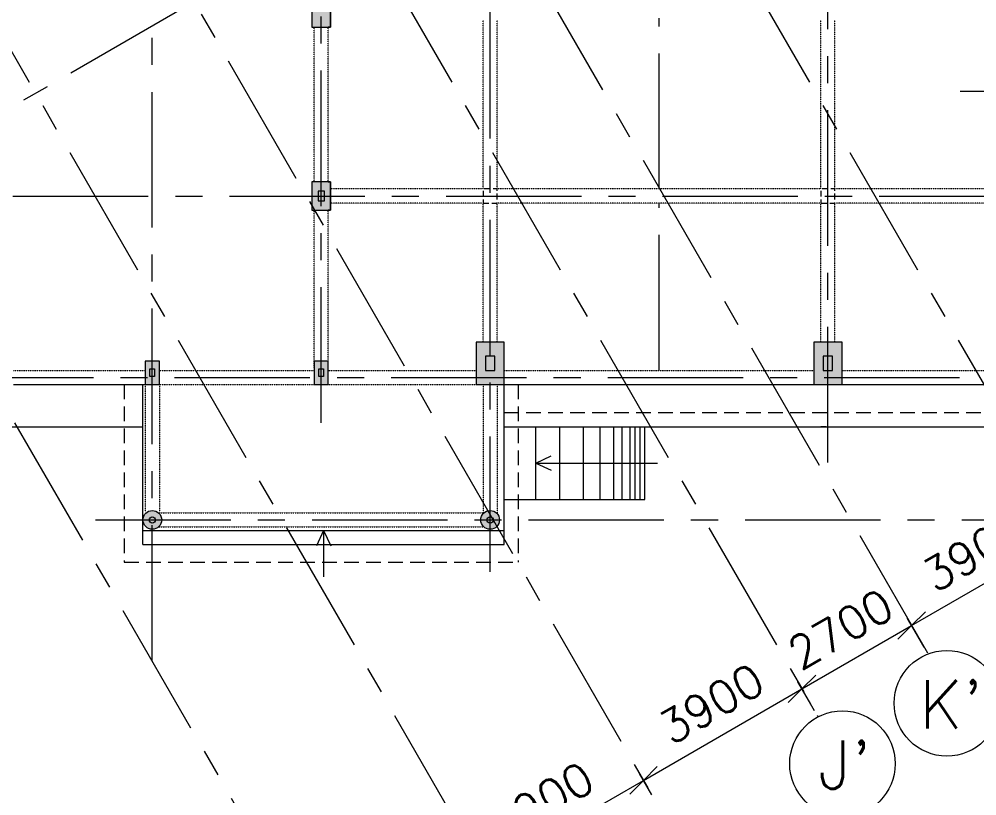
# Model space of a CAD drawing. Header units: millimetres. Extents: x 340192 to 549303, y -616317 to -538642.
# Drawn here: x 540848 to 543059, y -589381 to -587588 of the extents above; entities that cross this region are included whole.
import ezdxf
from ezdxf.enums import TextEntityAlignment as Align
from ezdxf.lldxf.tags import DXFTag

# ---------------------------------------------------------------- set-up
doc = ezdxf.new("R2010")
doc.units = ezdxf.units.MM
doc.header["$LTSCALE"] = 250
doc.header["$MEASUREMENT"] = 0
for name, pattern in [('( Center )', [2, 1.25, -0.25, 0.25, -0.25]), ('__HIDDEN__0', [375, 250, -125]), ('__HIDDEN__2', [375, 250, -125]), ('HIDDEN', [375, 250, -125]), ('HIDDENX2', [0.75, 0.5, -0.25])]:
    doc.linetypes.add(name, pattern=pattern)
doc.layers.get('DEFPOINTS').update_dxf_attribs({"lineweight": 0})
for name, color, linetype, lineweight in [('AR-GREENARY', 3, 'Continuous', 0), ('AR-PLTH-PROTCN', 5, 'Continuous', 0), ('AR-PROJ-ABV', 4, 'HIDDENX2', 0), ('CV-AB-CJ', 2, 'Continuous', 0), ('CV-CB-BEAM', 7, 'Continuous', 0), ('CV-CB-CIVIL', 70, 'Continuous', 0), ('CV-CB-COLUMN', 3, 'Continuous', 0), ('CV-CB-SHADE', 25, 'Continuous', 0), ('CV-GRID_LINE', 8, 'CENTER', 0), ('CV-GRID_NO', 6, 'Continuous', 0), ('CV-MISC', 3, 'Continuous', 0)]:
    doc.layers.add(name, color=color, linetype=linetype, lineweight=lineweight)
doc.styles.add('ROMANS_0', font='romans.shx')
doc.styles.add('Style-romans', font='romans.shx')
tags = doc.linetypes.add('CENTER', pattern=[2, 1.25, -0.25, 0.25, -0.25]).pattern_tags.tags
tags[10:11] = [DXFTag(74, 4), DXFTag(75, 0), DXFTag(340, '0'), DXFTag(46, 1.0), DXFTag(50, 0.0), DXFTag(44, 0.0), DXFTag(45, 0.0)]
tags[8:9] = [DXFTag(74, 4), DXFTag(75, 0), DXFTag(340, '0'), DXFTag(46, 1.0), DXFTag(50, 0.0), DXFTag(44, 0.0), DXFTag(45, 0.0)]
tags[6:7] = [DXFTag(74, 4), DXFTag(75, 0), DXFTag(340, '0'), DXFTag(46, 1.0), DXFTag(50, 0.0), DXFTag(44, 0.0), DXFTag(45, 0.0)]
tags[4:5] = [DXFTag(74, 4), DXFTag(75, 0), DXFTag(340, '0'), DXFTag(46, 1.0), DXFTag(50, 0.0), DXFTag(44, 0.0), DXFTag(45, 0.0)]
doc.dimstyles.new('.15', dxfattribs={"dimtxt": 75, "dimasz": 0.00015, "dimexe": 18.75, "dimexo": 18.75, "dimgap": 37.5, "dimtad": 1, "dimdec": 0, "dimlfac": 9.227778, "dimzin": 0, "dimdsep": 46, "dimtxsty": 'ROMANS_0', "dimblk": 'TICK', "dimcen": 60, "dimclrd": 2, "dimclre": 2, "dimclrt": 3, "dimadec": 0, "dimazin": 0, "dimtfac": 1, "dimtdec": 0, "dimtofl": 0, "dimtmove": 0, "dimatfit": 3, "dimldrblk": 'TICK', "dimfxl": 1, "dimtolj": 1, "dimtzin": 0, "dimlwd": -1, "dimlwe": -1, "dimarcsym": 0})

# ---------------------------------------------------------------- blocks, each defined once
blk = doc.blocks.new('TICK')
at = {"color": 3}
blk.add_line((-289777.747, -77645.713), (0, 0), dxfattribs=at)
blk = doc.blocks.new('*D41')
at = {"layer": 'CV-CB-SHADE', "color": 2, "transparency": 16777216}
for p, q in [((542308.4, -589378.6), (542279.7, -589328.9)), ((541942.5, -589589.8), (541913.8, -589540.2))]:
    blk.add_line(p, q, dxfattribs=at)
at = {"layer": 'CV-CB-SHADE', "color": 0, "transparency": 16777216}
blk.add_line((541923.2, -589556.4), (542289.1, -589345.2), dxfattribs=at)
at = {"layer": 'DEFPOINTS', "color": 0, "transparency": 16777216}
for p in [(542289.1, -589345.2), (542317.8, -589394.8), (541951.9, -589606.1)]:
    blk.add_point(p, dxfattribs=at)
at = {"layer": 'CV-CB-SHADE', "color": 0, "transparency": 16777216, "xscale": 0.00015, "yscale": 0.00015, "zscale": 0.00015}
for p, rotation in [((542289.1, -589345.2), 29.99999999830986), ((541923.2, -589556.4), 209.9999999983098)]:
    blk.add_blockref('TICK', p, dxfattribs=dict(at, rotation=rotation))
at = {"layer": 'CV-CB-SHADE', "color": 3, "transparency": 16777216, "insert": (542052.7, -589395), "char_height": 75, "attachment_point": 5, "rotation": 30, "style": 'ROMANS_0'}
blk.add_mtext('\\A1;3900', dxfattribs=at)
blk = doc.blocks.new('*D42')
at = {"layer": 'CV-CB-SHADE', "color": 2, "transparency": 16777216}
for p, q in [((542675.3, -589169.1), (542645.6, -589117.7)), ((542308.4, -589378.6), (542279.7, -589328.9))]:
    blk.add_line(p, q, dxfattribs=at)
at = {"layer": 'CV-CB-SHADE', "color": 0, "transparency": 16777216}
blk.add_line((542289.1, -589345.2), (542655, -589133.9), dxfattribs=at)
at = {"layer": 'DEFPOINTS', "color": 0, "transparency": 16777216}
for p in [(542655, -589133.9), (542684.7, -589185.3), (542317.8, -589394.8)]:
    blk.add_point(p, dxfattribs=at)
at = {"layer": 'CV-CB-SHADE', "color": 0, "transparency": 16777216, "xscale": 0.00015, "yscale": 0.00015, "zscale": 0.00015}
for p, rotation in [((542655, -589133.9), 29.99999999830986), ((542289.1, -589345.2), 209.9999999983098)]:
    blk.add_blockref('TICK', p, dxfattribs=dict(at, rotation=rotation))
at = {"layer": 'CV-CB-SHADE', "color": 3, "transparency": 16777216, "insert": (542445.8, -589168.1), "char_height": 75, "attachment_point": 5, "rotation": 30, "style": 'ROMANS_0'}
blk.add_mtext('\\A1;3900', dxfattribs=at)
blk = doc.blocks.new('*D43')
at = {"layer": 'CV-CB-SHADE', "color": 2, "transparency": 16777216}
for p, q in [((542937.4, -589038.1), (542898.9, -588971.4)), ((542684.1, -589184.3), (542645.6, -589117.7))]:
    blk.add_line(p, q, dxfattribs=at)
at = {"layer": 'CV-CB-SHADE', "color": 0, "transparency": 16777216}
blk.add_line((542655, -589133.9), (542908.3, -588987.7), dxfattribs=at)
at = {"layer": 'DEFPOINTS', "color": 0, "transparency": 16777216}
for p in [(542908.3, -588987.7), (542946.8, -589054.3), (542693.5, -589200.6)]:
    blk.add_point(p, dxfattribs=at)
at = {"layer": 'CV-CB-SHADE', "color": 0, "transparency": 16777216, "xscale": 0.00015, "yscale": 0.00015, "zscale": 0.00015}
for p, rotation in [((542908.3, -588987.7), 29.99999999830986), ((542655, -589133.9), 209.9999999983098)]:
    blk.add_blockref('TICK', p, dxfattribs=dict(at, rotation=rotation))
at = {"layer": 'CV-CB-SHADE', "color": 3, "transparency": 16777216, "insert": (542744.2, -588995.8), "char_height": 75, "attachment_point": 5, "rotation": 30, "style": 'ROMANS_0'}
blk.add_mtext('\\A1;2700', dxfattribs=at)
blk = doc.blocks.new('*D44')
at = {"layer": 'CV-CB-SHADE', "color": 2, "transparency": 16777216}
for p, q in [((543293, -588809), (543264.8, -588760.2)), ((542908.3, -588987.7), (543274.2, -588776.4)), ((542927.1, -589020.2), (542898.9, -588971.4))]:
    blk.add_line(p, q, dxfattribs=at)
at = {"layer": 'DEFPOINTS', "color": 0, "transparency": 16777216}
for p in [(543274.2, -588776.4), (543302.4, -588825.2), (542936.5, -589036.4)]:
    blk.add_point(p, dxfattribs=at)
at = {"layer": 'CV-CB-SHADE', "color": 2, "transparency": 16777216, "xscale": 0.00015, "yscale": 0.00015, "zscale": 0.00015}
for p, rotation in [((543274.2, -588776.4), 30.00000000000112), ((542908.3, -588987.7), 210.0000000000011)]:
    blk.add_blockref('TICK', p, dxfattribs=dict(at, rotation=rotation))
at = {"layer": 'CV-CB-SHADE', "color": 3, "transparency": 16777216, "insert": (543054.9, -588816.4), "char_height": 75, "attachment_point": 5, "rotation": 30, "style": 'ROMANS_0'}
blk.add_mtext('\\A1;3900', dxfattribs=at)

msp = doc.modelspace()

# ---------------------------------------------------------------- hatches: boundary and pattern name
at = {"layer": 'CV-CB-SHADE', "ltscale": 0.108333, "extrusion": (0, 0, -1)}
for points in [[(-541566.76, -587606.46), (-541566.76, -587541.46), (-541523.43, -587541.46), (-541523.43, -587606.46)], [(-541566.76, -588028.96), (-541566.76, -587963.96), (-541523.43, -587963.96), (-541523.43, -588028.96)], [(-541967.59, -588431.41), (-541967.59, -588333.91), (-541902.59, -588333.91), (-541902.59, -588431.41)], [(-541967.59, -588431.41), (-541967.59, -588333.91), (-541902.59, -588333.91), (-541902.59, -588431.41)], [(-542747.59, -588431.41), (-542747.59, -588333.91), (-542682.59, -588333.91), (-542682.59, -588431.41)], [(-542747.59, -588431.41), (-542747.59, -588333.91), (-542682.59, -588333.91), (-542682.59, -588431.41)], [(-541171.34, -588431.41), (-541171.34, -588377.25), (-541138.84, -588377.25), (-541138.84, -588431.41)], [(-541561.34, -588431.41), (-541561.34, -588377.25), (-541528.84, -588377.25), (-541528.84, -588431.41)]]:
    msp.add_hatch(color=25, dxfattribs=at).paths.add_polyline_path(points)
at = {"layer": 'CV-CB-SHADE', "linetype": 'Continuous', "ltscale": 0.000108333}
h = msp.add_hatch(color=256, dxfattribs=at)
edge = h.paths.add_edge_path()
edge.add_arc((541155.09, -588743.96), 21.67, 0, 360)
at = {"layer": 'CV-CB-SHADE', "ltscale": 0.000135417}
for points in [[(541176.76, -588743.96, 1), (541133.43, -588743.96, 1)], [(541956.76, -588743.96, 1), (541913.43, -588743.96, 1)]]:
    msp.add_hatch(color=25, dxfattribs=at).paths.add_polyline_path(points)

# ---------------------------------------------------------------- linework, layer by layer
at = {"layer": 'AR-GREENARY', "ltscale": 0.000108333}
msp.add_line((542711.3, -588528.91, -232618.36), (542698.84, -588528.91, -232618.36), dxfattribs=at)
at = {"layer": 'AR-PLTH-PROTCN', "color": 21, "ltscale": 0.000108333}
for p, q in [((540710.89, -588528.91, -232618.36), (541133.43, -588528.91, -232618.36)), ((542292.59, -588528.91, -232618.36), (543212.89, -588528.91, -232618.36))]:
    msp.add_line(p, q, dxfattribs=at)
at = {"layer": 'AR-PROJ-ABV', "linetype": '__HIDDEN__2', "ltscale": 0.000541667}
for p, q in [((541090.09, -588431.41, -232618.36), (541090.09, -588841.46, -232618.36)), ((542000.09, -588431.41, -232618.36), (542000.09, -588841.46, -232618.36)), ((541967.59, -588496.41, -232618.36), (543121.34, -588496.41, -232618.36)), ((541090.09, -588841.46, -232618.36), (542000.09, -588841.46, -232618.36))]:
    msp.add_line(p, q, dxfattribs=at)
at = {"layer": 'CV-AB-CJ', "color": 2, "ltscale": 0.000135417}
for centre in [(541155.09, -588743.96, -232618.36), (541935.09, -588743.96, -232618.36)]:
    msp.add_circle(centre, 7.22, dxfattribs=at)
msp.add_3dface([(541552.32, -587985.62, -232618.36), (541537.87, -587985.62, -232618.36), (541537.87, -588007.29, -232618.36), (541552.32, -588007.29, -232618.36)], dxfattribs=at)
at = {"layer": 'CV-AB-CJ', "color": 2, "ltscale": 0.108333}
for points in [[(541945.93, -588366.41, -232618.36), (541924.26, -588366.41, -232618.36), (541924.26, -588398.91, -232618.36), (541945.93, -588398.91, -232618.36)], [(542725.93, -588366.41, -232618.36), (542704.26, -588366.41, -232618.36), (542704.26, -588398.91, -232618.36), (542725.93, -588398.91, -232618.36)], [(541149.68, -588395.29, -232618.36), (541160.51, -588395.29, -232618.36), (541160.51, -588413.38, -232618.36), (541149.68, -588413.38, -232618.36)], [(541539.68, -588395.29, -232618.36), (541550.51, -588395.29, -232618.36), (541550.51, -588413.38, -232618.36), (541539.68, -588413.38, -232618.36)]]:
    msp.add_3dface(points, dxfattribs=at)
at = {"layer": 'CV-CB-BEAM', "linetype": 'HIDDEN', "ltscale": 4.33333e-07}
for p, q in [((541918.84, -587980.21, -232618.36), (541918.84, -587590.21, -232618.36)), ((541951.34, -587980.21, -232618.36), (541951.34, -587590.21, -232618.36)), ((542698.84, -587980.21, -232618.36), (542698.84, -587590.21, -232618.36)), ((542731.34, -587980.21, -232618.36), (542731.34, -587590.21, -232618.36)), ((541528.84, -587963.96, -232618.36), (541528.84, -587606.46, -232618.36)), ((541561.34, -587963.96, -232618.36), (541561.34, -587606.46, -232618.36)), ((541918.84, -587980.21, -232618.36), (541566.76, -587980.21, -232618.36)), ((542698.84, -587980.21, -232618.36), (541951.34, -587980.21, -232618.36)), ((543083.43, -587980.21, -232618.36), (542731.34, -587980.21, -232618.36)), ((541918.84, -588012.71, -232618.36), (541566.76, -588012.71, -232618.36)), ((541918.84, -588333.91, -232618.36), (541918.84, -588012.71, -232618.36)), ((542698.84, -588012.71, -232618.36), (541951.34, -588012.71, -232618.36)), ((541951.34, -588333.91, -232618.36), (541951.34, -588012.71, -232618.36)), ((542698.84, -588333.91, -232618.36), (542698.84, -588012.71, -232618.36)), ((543083.43, -588012.71, -232618.36), (542731.34, -588012.71, -232618.36)), ((542731.34, -588333.91, -232618.36), (542731.34, -588012.71, -232618.36)), ((541528.84, -588391.87, -232618.36), (541528.84, -588028.96, -232618.36)), ((541561.34, -588391.87, -232618.36), (541561.34, -588028.96, -232618.36)), ((540834.75, -588398.91, -232618.36), (541138.84, -588398.91, -232618.36)), ((541171.34, -588398.91, -232618.36), (541528.84, -588398.91, -232618.36)), ((541561.34, -588398.91, -232618.36), (541902.59, -588398.91, -232618.36)), ((541967.59, -588398.91, -232618.36), (542682.59, -588398.91, -232618.36)), ((542747.59, -588398.91, -232618.36), (543088.84, -588398.91, -232618.36)), ((541138.84, -588431.41, -232618.36), (541138.84, -588726.23, -232618.36)), ((541171.34, -588431.41, -232618.36), (541171.34, -588726.23, -232618.36)), ((541171.34, -588431.41, -232618.36), (541528.84, -588431.41, -232618.36)), ((541561.34, -588431.41, -232618.36), (541902.59, -588431.41, -232618.36)), ((541918.84, -588431.41, -232618.36), (541918.84, -588727.71, -232618.36)), ((541951.34, -588431.41, -232618.36), (541951.34, -588729.63, -232618.36)), ((541169.43, -588727.71, -232618.36), (541918.84, -588727.71, -232618.36)), ((541169.43, -588760.21, -232618.36), (541920.76, -588760.21, -232618.36))]:
    msp.add_line(p, q, dxfattribs=at)
at = {"layer": 'CV-CB-BEAM', "linetype": 'Continuous', "ltscale": 0.000108333}
for p, q in [((540834.75, -588431.41, -232618.36), (541138.84, -588431.41, -232618.36)), ((541967.59, -588431.41, -232618.36), (542682.59, -588431.41, -232618.36)), ((542747.59, -588431.41, -232618.36), (543088.84, -588431.41, -232618.36))]:
    msp.add_line(p, q, dxfattribs=at)
at = {"layer": 'CV-CB-CIVIL', "ltscale": 0.000108333}
for p, q in [((541133.43, -588800.83, -232618.36), (541133.43, -588431.41, -232618.36)), ((541967.59, -588800.83, -232618.36), (541967.59, -588431.41, -232618.36)), ((542292.59, -588696.83, -232618.36), (542292.59, -588528.91, -232618.36)), ((541133.43, -588768.33, -232618.36), (541967.59, -588768.33, -232618.36)), ((541133.43, -588800.83, -232618.36), (541967.59, -588800.83, -232618.36))]:
    msp.add_line(p, q, dxfattribs=at)
at = {"layer": 'CV-CB-CIVIL', "linetype": 'Continuous', "ltscale": 0.000108333}
for p, q in [((541967.59, -588528.91, -232618.36), (542292.59, -588528.91, -232618.36)), ((541967.59, -588696.83, -232618.36), (542292.59, -588696.83, -232618.36))]:
    msp.add_line(p, q, dxfattribs=at)
at = {"layer": 'CV-CB-CIVIL', "color": 2, "ltscale": 0.000108333}
for p, q in [((542040.67, -588696.83, -232618.36), (542040.67, -588528.91, -232618.36)), ((542095.68, -588696.83, -232618.36), (542095.68, -588528.91, -232618.36)), ((542150.68, -588696.83, -232618.36), (542150.68, -588528.91, -232618.36)), ((542189.3, -588696.83, -232618.36), (542189.3, -588528.91, -232618.36)), ((542220.51, -588696.83, -232618.36), (542220.51, -588528.91, -232618.36)), ((542239.64, -588696.83, -232618.36), (542239.64, -588528.91, -232618.36)), ((542258.76, -588696.83, -232618.36), (542258.76, -588528.91, -232618.36)), ((542269.99, -588696.83, -232618.36), (542269.99, -588528.91, -232618.36)), ((542281.29, -588696.83, -232618.36), (542281.29, -588528.91, -232618.36))]:
    msp.add_line(p, q, dxfattribs=at)
at = {"layer": 'CV-CB-COLUMN', "color": 3, "ltscale": 0.000135417, "elevation": -232618.36, "flags": 128}
for points in [[(541561.34, -587541.46), (541566.76, -587541.46), (541566.76, -587606.46), (541561.34, -587606.46)], [(541561.34, -587963.96), (541566.76, -587963.96), (541566.76, -588028.96), (541561.34, -588028.96)], [(542682.59, -588395.12), (542682.59, -588431.41), (542747.59, -588431.41), (542747.59, -588395.12)]]:
    msp.add_lwpolyline(points, dxfattribs=at)
at = {"layer": 'CV-CB-COLUMN', "linetype": 'Continuous', "ltscale": 0.000108333}
for centre in [(541155.09, -588743.96, -232618.36), (541935.09, -588743.96, -232618.36)]:
    msp.add_circle(centre, 21.67, dxfattribs=at)
at = {"layer": 'CV-CB-COLUMN', "color": 3, "ltscale": 0.000135417}
for centre in [(541155.09, -588743.96, -232618.36), (541935.09, -588743.96, -232618.36)]:
    msp.add_circle(centre, 21.67, dxfattribs=at)
for points in [[(541566.76, -587541.46, -232618.36), (541523.43, -587541.46, -232618.36), (541523.43, -587606.46, -232618.36), (541566.76, -587606.46, -232618.36)], [(541566.76, -587963.96, -232618.36), (541523.43, -587963.96, -232618.36), (541523.43, -588028.96, -232618.36), (541566.76, -588028.96, -232618.36)], [(541967.59, -588333.91, -232618.36), (541902.59, -588333.91, -232618.36), (541902.59, -588431.41, -232618.36), (541967.59, -588431.41, -232618.36)], [(542747.59, -588333.91, -232618.36), (542682.59, -588333.91, -232618.36), (542682.59, -588431.41, -232618.36), (542747.59, -588431.41, -232618.36)], [(541171.34, -588377.25, -232618.36), (541138.84, -588377.25, -232618.36), (541138.84, -588431.41, -232618.36), (541171.34, -588431.41, -232618.36)], [(541561.34, -588377.25, -232618.36), (541528.84, -588377.25, -232618.36), (541528.84, -588431.41, -232618.36), (541561.34, -588431.41, -232618.36)]]:
    msp.add_3dface(points, dxfattribs=at)
at = {"layer": 'CV-CB-COLUMN', "linetype": '__HIDDEN__0', "ltscale": 0.000216667}
for points in [[(541918.84, -588012.71, -232618.36), (541951.34, -588012.71, -232618.36), (541951.34, -587980.21, -232618.36), (541918.84, -587980.21, -232618.36)], [(542698.84, -588012.71, -232618.36), (542731.34, -588012.71, -232618.36), (542731.34, -587980.21, -232618.36), (542698.84, -587980.21, -232618.36)]]:
    msp.add_3dface(points, dxfattribs=at)
at = {"layer": 'CV-GRID_LINE', "linetype": '( Center )'}
for p, q in [((541155.09, -589068.96, -232618.36), (541155.09, -581620.74, -232618.36)), ((541545.09, -588519.68, -232618.36), (541545.09, -581620.74, -232618.36)), ((541935.09, -588863.98, -232618.36), (541935.09, -581620.74, -232618.36)), ((542715.09, -588611.12, -232618.36), (542715.09, -581620.74, -232618.36)), ((540080.44, -585519.67, -232618.36), (542326.4, -589409.78, -232618.36)), ((539714.54, -585730.92, -232618.36), (541960.5, -589621.03, -232618.36)), ((540690.27, -585730.92, -232618.36), (542692.29, -589198.53, -232618.36)), ((541515.88, -585730.92, -232618.36), (543311.5, -588841.03, -232618.36)), ((541038.49, -585749.06, -232618.36), (542945.61, -589052.28, -232618.36)), ((540533.9, -587962.26, -232618.36), (541237.41, -587556.09, -232618.36)), ((542325.09, -587980.21, -232618.36), (542325.09, -587586.41, -232618.36)), ((540337.26, -587654.18, -232618.36), (541594.74, -589832.2, -232618.36)), ((546957.91, -587755.41, -232618.36), (543004.91, -587755.41, -232618.36)), ((540333.24, -587996.46, -232618.36), (546957.91, -587996.46, -232618.36)), ((542325.09, -588398.91, -232618.36), (542325.09, -588012.71, -232618.36)), ((540706.66, -588415.16, -232618.36), (546957.91, -588415.16, -232618.36)), ((541023.85, -588743.96, -232618.36), (546957.91, -588743.96, -232618.36))]:
    msp.add_line(p, q, dxfattribs=at)
at = {"layer": 'CV-GRID_NO', "ltscale": 0.000216667}
for centre in [(542989.74, -589167.1, -232618.36), (542748.64, -589306.6, -232618.36)]:
    msp.add_circle(centre, 121.88, dxfattribs=at)
at = {"layer": 'CV-MISC', "ltscale": 0.000180556}
for p, q in [((542040.67, -588612.87, -232618.36), (542076.12, -588596.35, -232618.36)), ((542040.67, -588612.87, -232618.36), (542321.2, -588612.87, -232618.36)), ((542040.67, -588612.87, -232618.36), (542076.12, -588629.39, -232618.36)), ((541550.51, -588768.33, -232618.36), (541533.99, -588803.78, -232618.36)), ((541550.51, -588768.33, -232618.36), (541550.51, -588875.4, -232618.36)), ((541550.51, -588768.33, -232618.36), (541567.03, -588803.78, -232618.36))]:
    msp.add_line(p, q, dxfattribs=at)

# ---------------------------------------------------------------- texts
at = {"layer": 'CV-GRID_NO', "style": 'Style-romans'}
for s, p in [("K'", (542999.72, -589169.26, -232618.36)), ("J'", (542754.41, -589308.76, -232618.36))]:
    msp.add_text(s, height=111.429, dxfattribs=at).set_placement(p, align=Align.MIDDLE_CENTER)

# ---------------------------------------------------------------- dimensions: what is measured, and where the dimension line sits
at = {"layer": 'CV-CB-SHADE', "color": 2}
for base, p1, p2, override, picture, middle in [((543274.2, -588776.42, -232618.36), (542936.46, -589036.44, -232618.36), (543302.36, -588825.19, -232618.36), {"dimtxt": 75, "dimasz": 0.00015, "dimexe": 18.75, "dimexo": 18.75, "dimgap": 37.5, "dimlfac": 9.230769, "dimcen": 60, "dimdle": 0, "dimlwe": 65535}, '*D44', (543092.42, -588881.38, -232618.36)), ((542908.31, -588987.67, -232618.36), (542693.48, -589200.58, -232618.36), (542946.79, -589054.33, -232618.36), {"dimtxt": 75, "dimasz": 0.00015, "dimexe": 18.75, "dimexo": 18.75, "dimgap": 37.5, "dimlfac": 9.230769, "dimblk": 'TICK', "dimcen": 60, "dimdle": 0, "dimclrd": 0, "dimclre": 2, "dimclrt": 3, "dimlwe": 65535}, '*D43', (542781.65, -589060.8, -232618.36)), ((542655, -589133.92, -232618.36), (542317.76, -589394.82, -232618.36), (542684.68, -589185.34, -232618.36), {"dimtxt": 75, "dimasz": 0.00015, "dimexe": 18.75, "dimexo": 18.75, "dimgap": 37.5, "dimlfac": 9.230769, "dimblk": 'TICK', "dimcen": 60, "dimdle": 0, "dimclrd": 0, "dimclre": 2, "dimclrt": 3, "dimlwe": 65535}, '*D42', (542483.28, -589233.07, -232618.36)), ((542289.1, -589345.17, -232618.36), (541951.87, -589606.07, -232618.36), (542317.76, -589394.82, -232618.36), {"dimtxt": 75, "dimasz": 0.00015, "dimexe": 18.75, "dimexo": 18.75, "dimgap": 37.5, "dimlfac": 9.230769, "dimblk": 'TICK', "dimcen": 60, "dimdle": 0, "dimclrd": 0, "dimclre": 2, "dimclrt": 3, "dimlwe": 65535}, '*D41', (542090.24, -589459.98, -232618.36))]:
    dim = msp.add_linear_dim(base=base, p1=p1, p2=p2, angle=30, dimstyle='.15', override=override, dxfattribs=at)
    dim.commit()
    dim.dimension.update_dxf_attribs({"geometry": picture, "text_midpoint": middle, "dimtype": 160})

doc.saveas('drawing.dxf')
